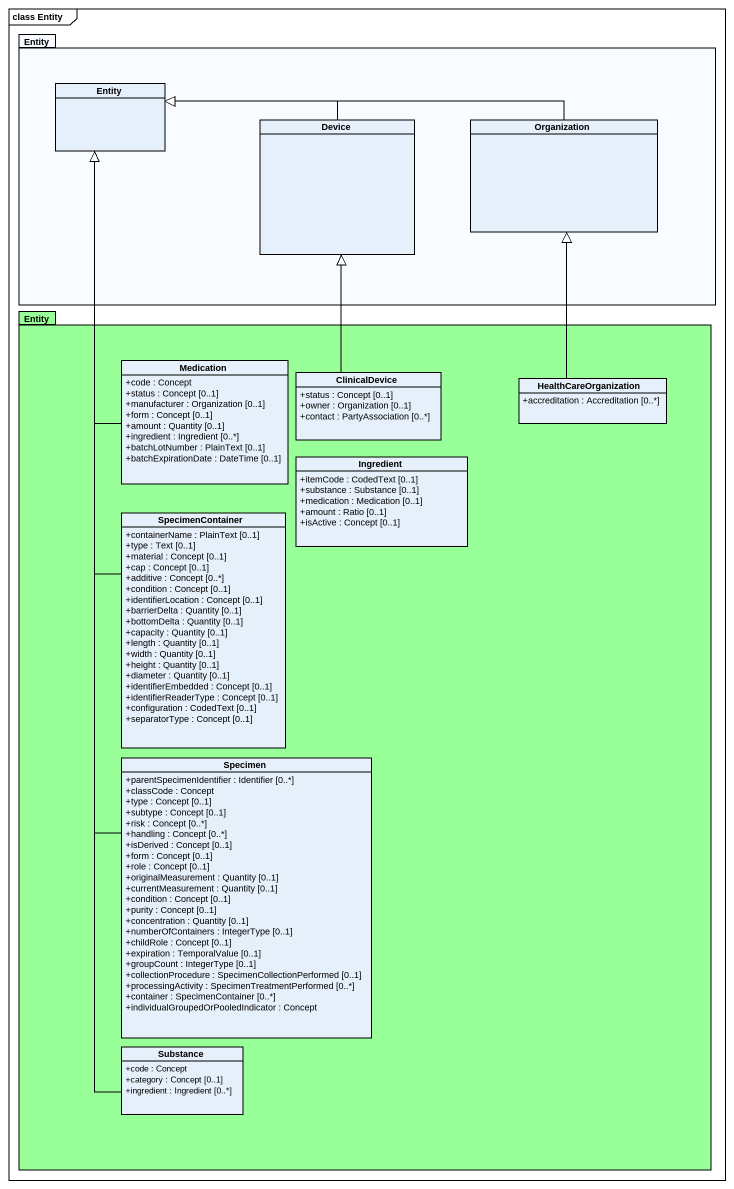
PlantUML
@startuml
mainframe class Entity
hide circle
hide empty members
skinparam classAttributeIconSize 0
package "Entity" as Entity_ {
  class "Entity" as Entity__2
  class Device
  class Organization
}
package "Entity" as Entity__3 #99FF99 {
  class Medication {
    +code : Concept
    +status : Concept [0..1]
    +manufacturer : Organization [0..1]
    +form : Concept [0..1]
    +amount : Quantity [0..1]
    +ingredient : Ingredient [0..*]
    +batchLotNumber : PlainText [0..1]
    +batchExpirationDate : DateTime [0..1]
  }
  class ClinicalDevice {
    +status : Concept [0..1]
    +owner : Organization [0..1]
    +contact : PartyAssociation [0..*]
  }
  class HealthCareOrganization {
    +accreditation : Accreditation [0..*]
  }
  class Ingredient {
    +itemCode : CodedText [0..1]
    +substance : Substance [0..1]
    +medication : Medication [0..1]
    +amount : Ratio [0..1]
    +isActive : Concept [0..1]
  }
  class SpecimenContainer {
    +containerName : PlainText [0..1]
    +type : Text [0..1]
    +material : Concept [0..1]
    +cap : Concept [0..1]
    +additive : Concept [0..*]
    +condition : Concept [0..1]
    +identifierLocation : Concept [0..1]
    +barrierDelta : Quantity [0..1]
    +bottomDelta : Quantity [0..1]
    +capacity : Quantity [0..1]
    +length : Quantity [0..1]
    +width : Quantity [0..1]
    +height : Quantity [0..1]
    +diameter : Quantity [0..1]
    +identifierEmbedded : Concept [0..1]
    +identifierReaderType : Concept [0..1]
    +configuration : CodedText [0..1]
    +separatorType : Concept [0..1]
  }
  class Specimen {
    +parentSpecimenIdentifier : Identifier [0..*]
    +classCode : Concept
    +type : Concept [0..1]
    +subtype : Concept [0..1]
    +risk : Concept [0..*]
    +handling : Concept [0..*]
    +isDerived : Concept [0..1]
    +form : Concept [0..1]
    +role : Concept [0..1]
    +originalMeasurement : Quantity [0..1]
    +currentMeasurement : Quantity [0..1]
    +condition : Concept [0..1]
    +purity : Concept [0..1]
    +concentration : Quantity [0..1]
    +numberOfContainers : IntegerType [0..1]
    +childRole : Concept [0..1]
    +expiration : TemporalValue [0..1]
    +groupCount : IntegerType [0..1]
    +collectionProcedure : SpecimenCollectionPerformed [0..1]
    +processingActivity : SpecimenTreatmentPerformed [0..*]
    +container : SpecimenContainer [0..*]
    +individualGroupedOrPooledIndicator : Concept
  }
  class Substance {
    +code : Concept
    +category : Concept [0..1]
    +ingredient : Ingredient [0..*]
  }
}
Device -left-|> Entity__2
Organization -left-|> Entity__2
Medication -up-|> Entity__2
ClinicalDevice -up-|> Device
HealthCareOrganization -up-|> Organization
SpecimenContainer -up-|> Entity__2
Specimen -up-|> Entity__2
Substance -up-|> Entity__2
@enduml
